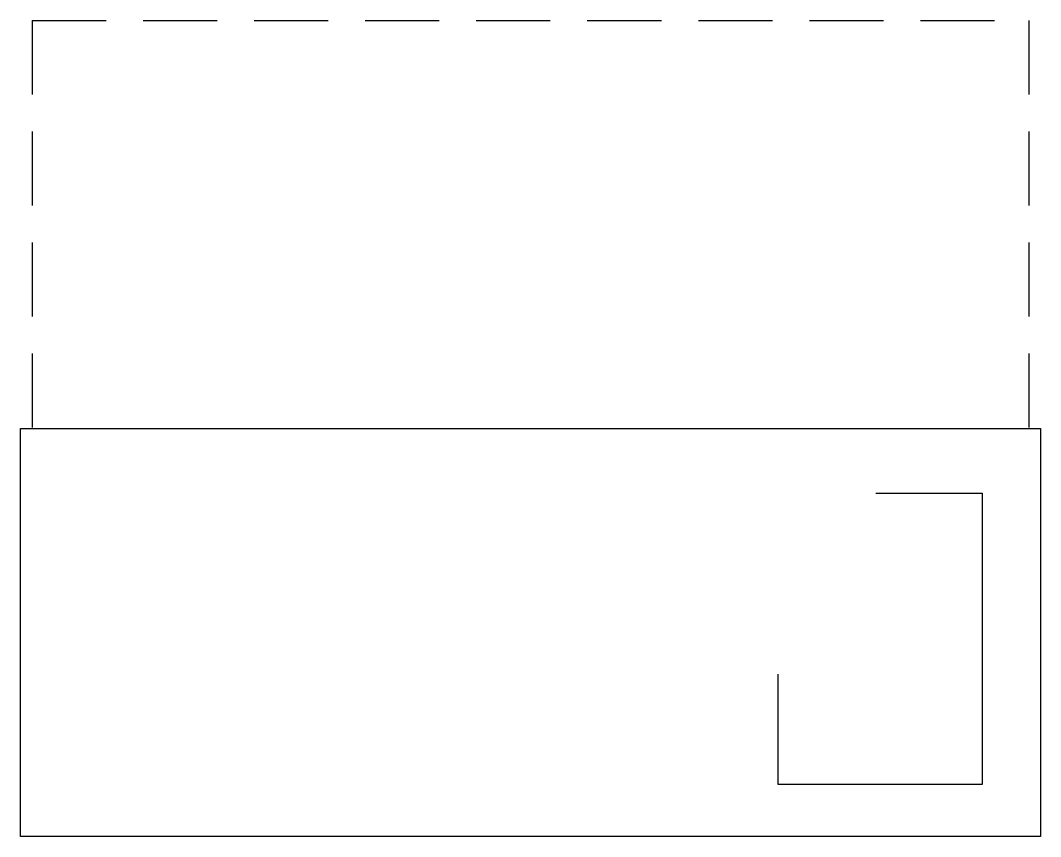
# Model space of a CAD drawing. Header units: millimetres. Extents: x -909 to -734, y 448 to 588.
import ezdxf

# ---------------------------------------------------------------- set-up
doc = ezdxf.new("R2010")
doc.units = ezdxf.units.MM
doc.linetypes.add('HIDDEN', pattern=[9.525, 6.35, -3.175])

msp = doc.modelspace()

# ---------------------------------------------------------------- linework, layer by layer
at = {"linetype": 'HIDDEN', "ltscale": 2}
for p, q in [((-906.79, 587.75), (-735.79, 587.75)), ((-906.79, 587.75), (-906.79, 517.75)), ((-735.79, 587.75), (-735.79, 517.75))]:
    msp.add_line(p, q, dxfattribs=at)
for p, q in [((-908.79, 517.75), (-733.79, 517.75)), ((-908.79, 447.75), (-908.79, 517.75)), ((-733.79, 517.75), (-733.79, 447.75)), ((-762.05, 506.68), (-743.79, 506.68)), ((-743.79, 506.68), (-743.79, 456.68)), ((-778.79, 456.68), (-778.79, 475.61)), ((-743.79, 456.68), (-778.79, 456.68)), ((-733.79, 447.75), (-908.79, 447.75))]:
    msp.add_line(p, q)

doc.saveas('drawing.dxf')
